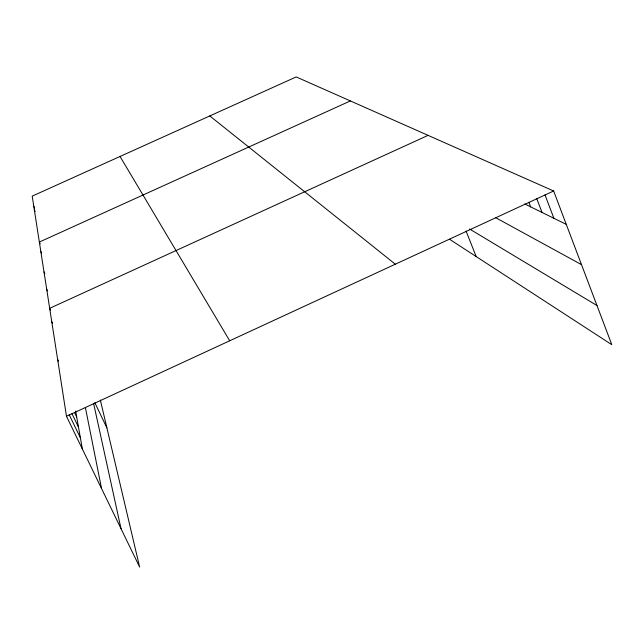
<?xml version="1.0" encoding="UTF-8"?>
<svg xmlns="http://www.w3.org/2000/svg" width="644" height="644" viewBox="0 0 644 644"><rect width="100%" height="100%" fill="white"/><g stroke="black" fill="none" stroke-linecap="round" stroke-linejoin="round"><path stroke-width="0.97" d="M100.351 400.069L139.635 567.074L66.477 416.266L553.639 190.994L611.8 344.685L449.52 239.246M428.075 135.361L49.669 308.315L50.522 310.102M350.376 100.931L39.348 242.064L40.202 243.851M553.639 190.994L296.2 76.926L32.2 196.13L66.477 416.266M524.812 203.987L566.269 224.37M495.494 217.583L581.516 264.652M469.573 228.998L596.996 305.554M209.799 115.944L395.319 264.201M120.042 156.468L229.707 340.789M74.551 412.514L76.684 416.926M71.975 413.673L78.496 427.165M69.158 414.672L80.387 437.856M57.63 359.473L58.483 361.244M51.737 321.606L52.591 323.385M46.682 289.148L47.519 290.903M94.853 402.717L106.888 427.874M40.805 251.385L41.643 253.156M43.993 271.889L44.855 273.692M33.778 206.241L34.631 208.052M34.325 209.791L35.154 211.538M466.071 231.067L476.198 256.578M528.909 202.256L530.68 206.877M536.798 198.73L542.039 212.456M545.017 194.939L553.896 218.284M93.621 403.514L121.016 528.7M85.37 407.402L101.551 488.571M75.646 411.033L82.368 449.029"/></g></svg>
